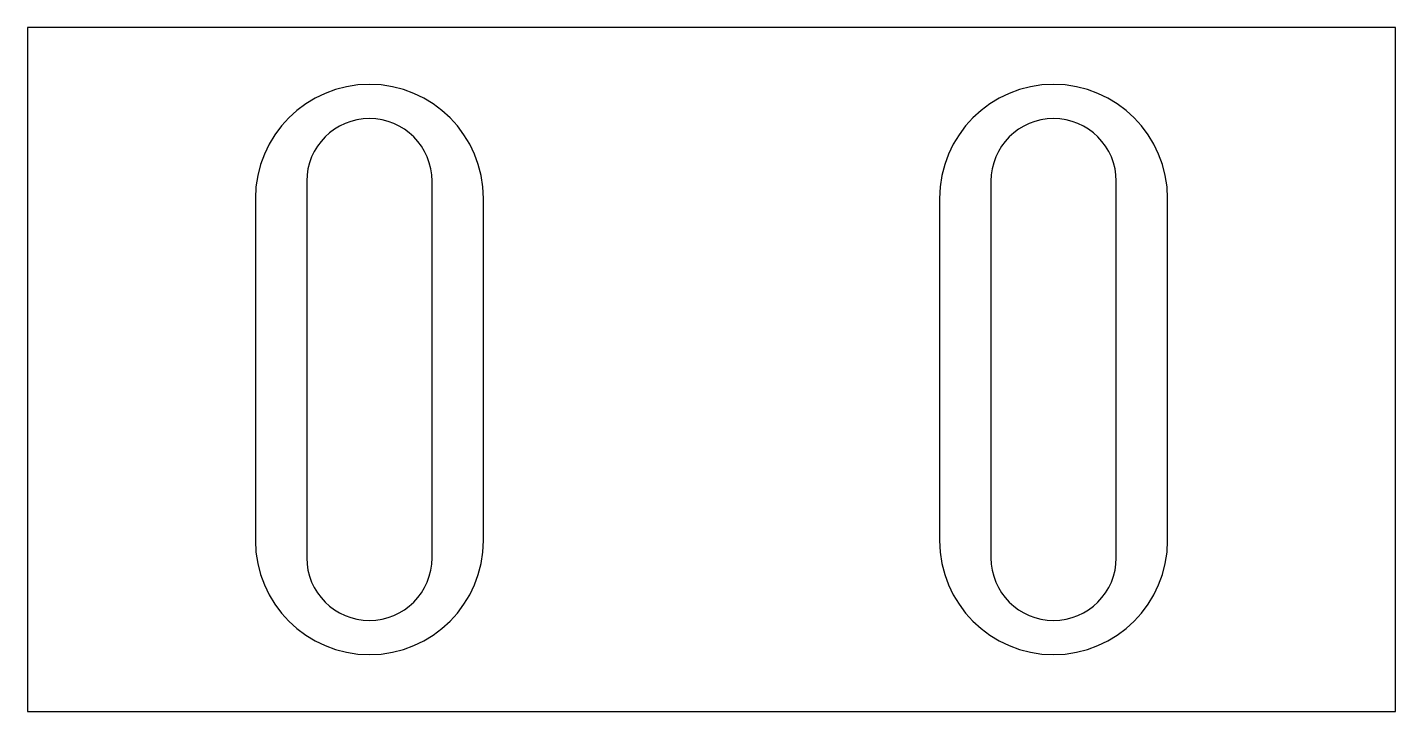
# Model space of a CAD drawing. Header units: millimetres. Extents: x -60 to 60, y -30 to 30.
import ezdxf

# ---------------------------------------------------------------- set-up
doc = ezdxf.new("R2010")
doc.units = ezdxf.units.MM
for name, color, linetype in [('A2_HEAD_SLOTS_Z-6', 3, 'CONTINUOUS'), ('A_HEAD_SLOTS_Z-6', 2, 'CONTINUOUS'), ('B2_SHANK_SLOTS_Z-19', 5, 'CONTINUOUS'), ('B_SHANK_SLOTS_Z-19', 4, 'CONTINUOUS'), ('BLANK', 1, 'CONTINUOUS')]:
    doc.layers.add(name, color=color, linetype=linetype)

msp = doc.modelspace()

# ---------------------------------------------------------------- linework, layer by layer
at = {"layer": 'A2_HEAD_SLOTS_Z-6'}
for p, q in [((20, 15), (20, -15)), ((40, -15), (40, 15))]:
    msp.add_line(p, q, dxfattribs=at)
for centre, start, end in [((30, 15), 0, 180), ((30, -15), 180, 0)]:
    msp.add_arc(centre, 10, start, end, dxfattribs=at)
at = {"layer": 'A_HEAD_SLOTS_Z-6'}
for p, q in [((-40, 15), (-40, -15)), ((-20, -15), (-20, 15))]:
    msp.add_line(p, q, dxfattribs=at)
for centre, start, end in [((-30, 15), 0, 180), ((-30, -15), 180, 0)]:
    msp.add_arc(centre, 10, start, end, dxfattribs=at)
at = {"layer": 'B2_SHANK_SLOTS_Z-19'}
for p, q in [((24.5, 16.5), (24.5, -16.5)), ((35.5, -16.5), (35.5, 16.5))]:
    msp.add_line(p, q, dxfattribs=at)
for centre, start, end in [((30, 16.5), 0, 180), ((30, -16.5), 180, 0)]:
    msp.add_arc(centre, 5.5, start, end, dxfattribs=at)
at = {"layer": 'B_SHANK_SLOTS_Z-19'}
for p, q in [((-35.5, 16.5), (-35.5, -16.5)), ((-24.5, -16.5), (-24.5, 16.5))]:
    msp.add_line(p, q, dxfattribs=at)
for centre, start, end in [((-30, 16.5), 0, 180), ((-30, -16.5), 180, 0)]:
    msp.add_arc(centre, 5.5, start, end, dxfattribs=at)
at = {"layer": 'BLANK'}
for p, q in [((60, 30), (-60, 30)), ((-60, 30), (-60, -30)), ((60, -30), (60, 30)), ((-60, -30), (60, -30))]:
    msp.add_line(p, q, dxfattribs=at)

doc.saveas('drawing.dxf')
